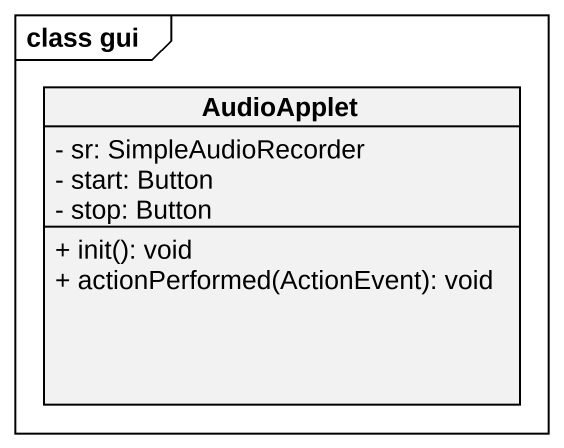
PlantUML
@startuml
mainframe class gui
hide circle
hide empty members
skinparam classAttributeIconSize 0
class AudioApplet {
  - sr: SimpleAudioRecorder
  - start: Button
  - stop: Button
  + init(): void
  + actionPerformed(ActionEvent): void
}
@enduml
